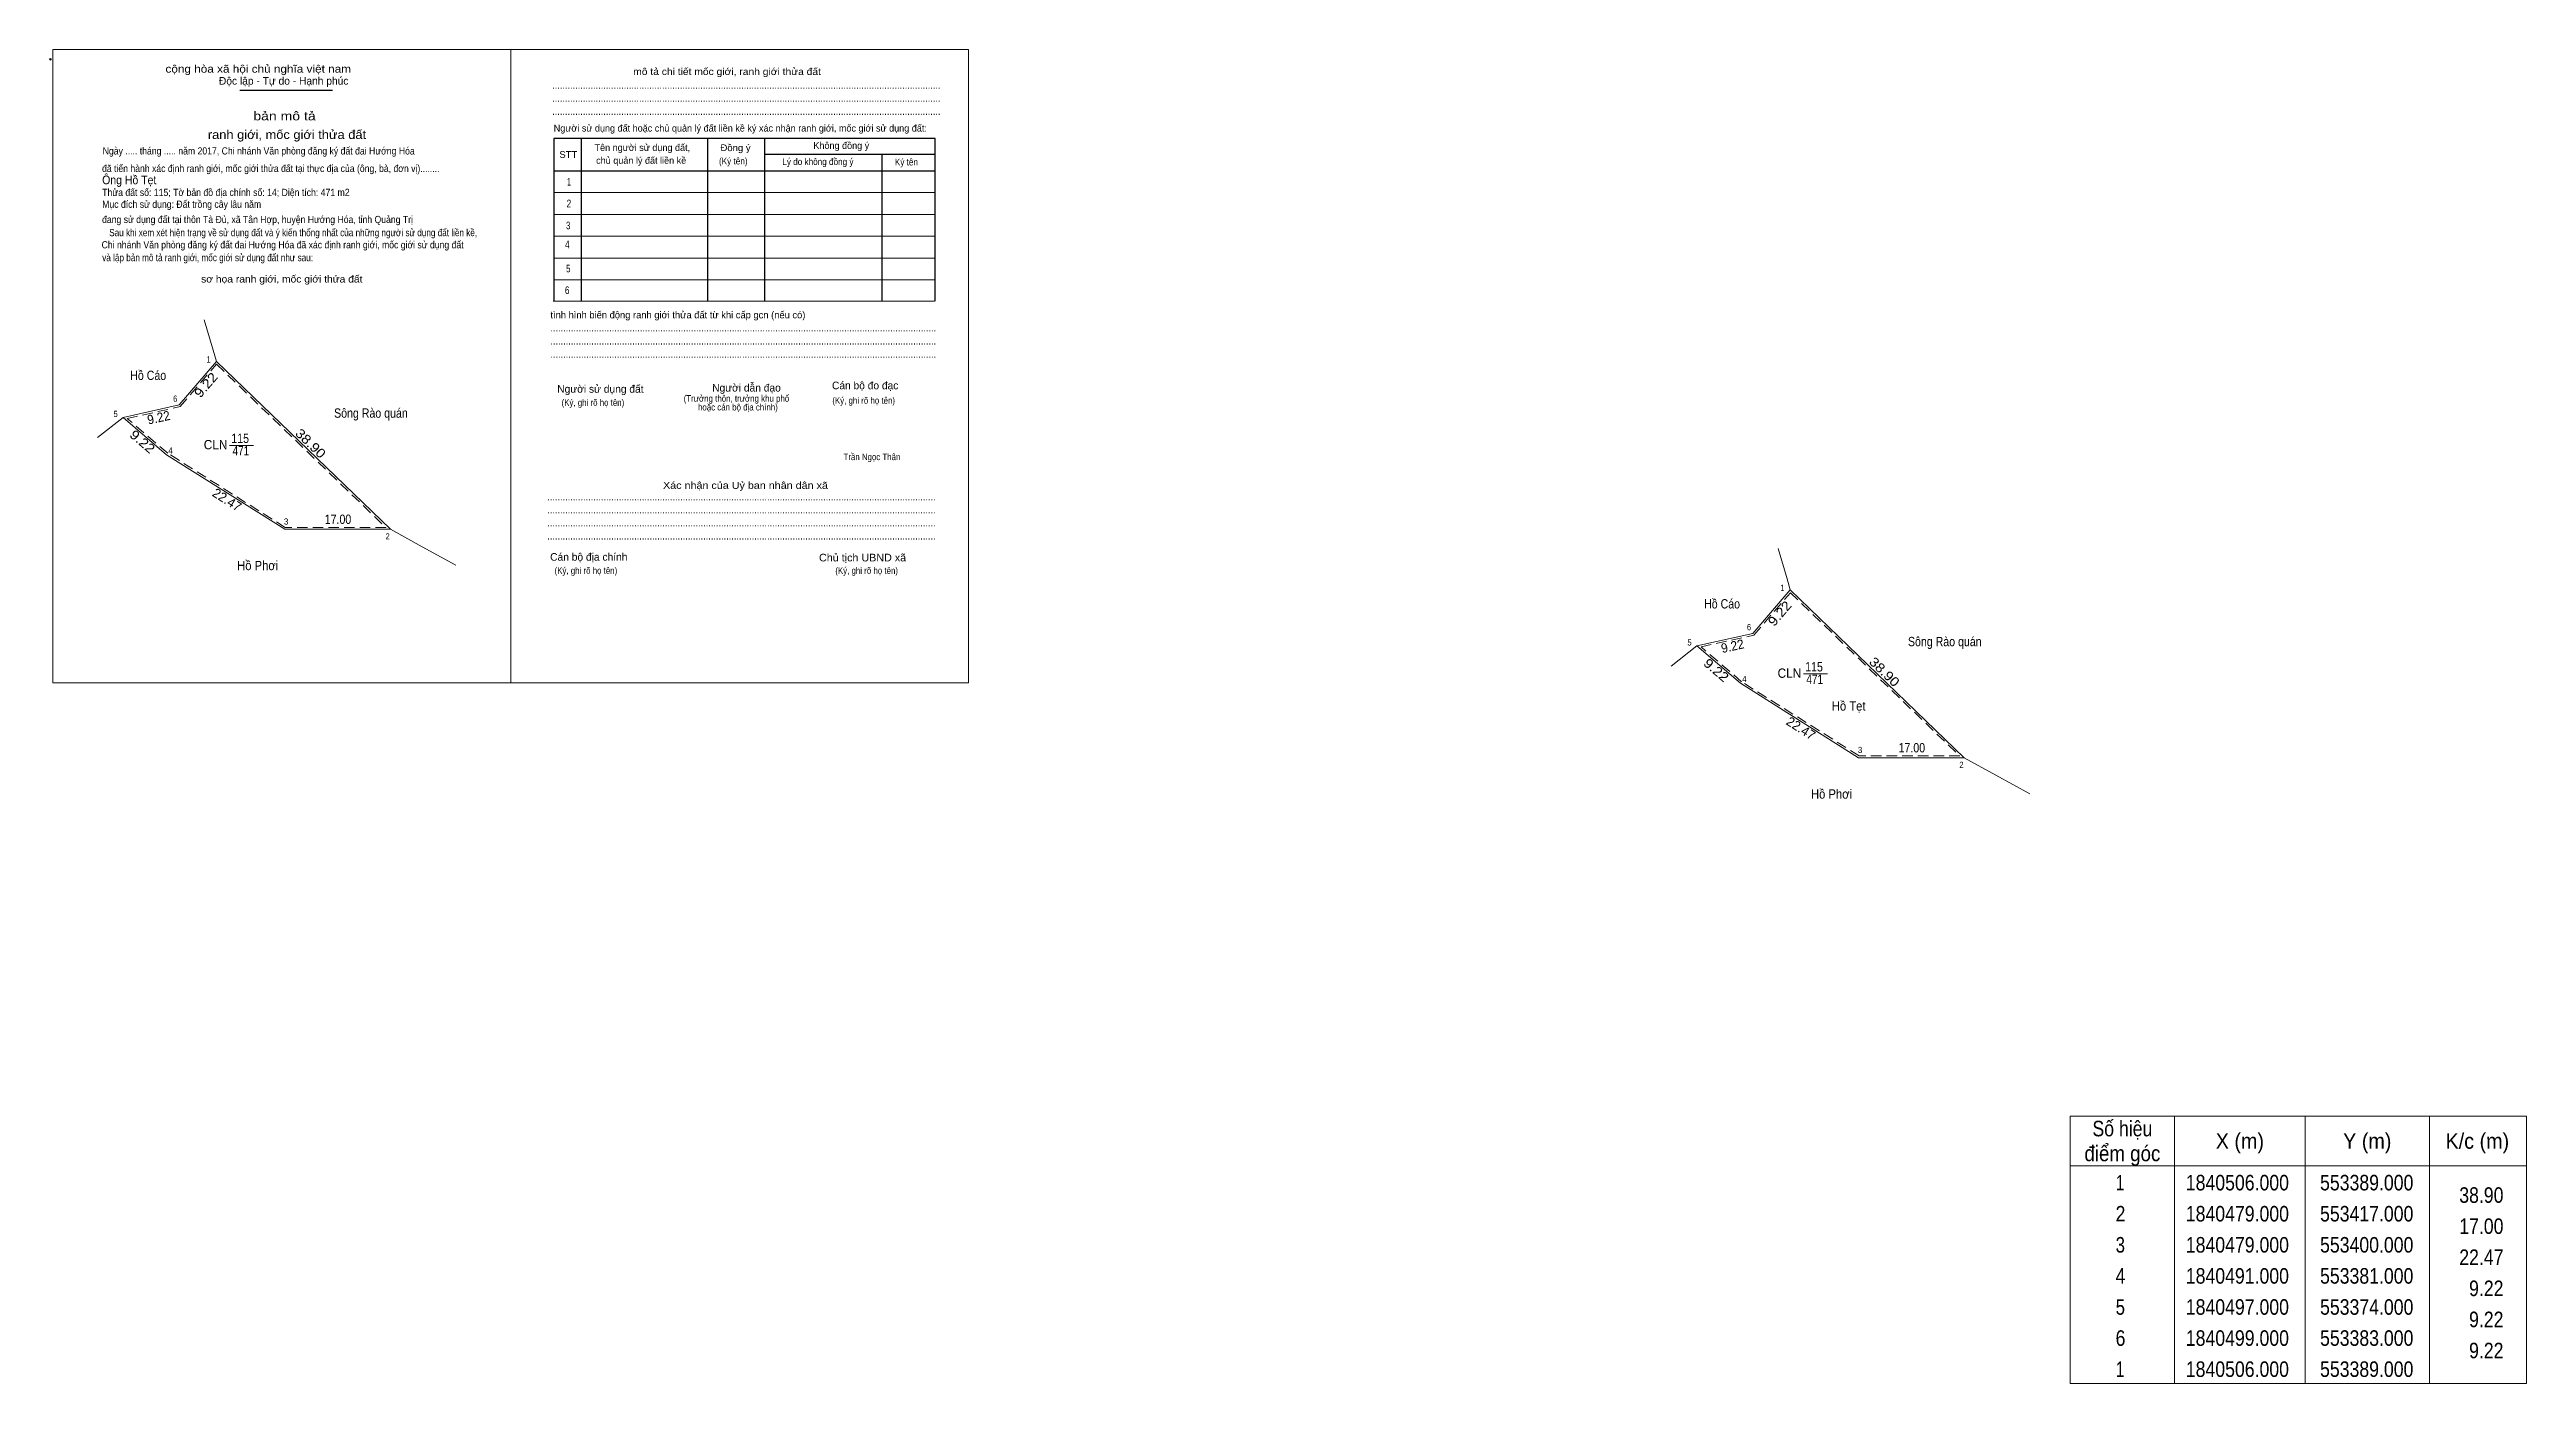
# Model space of a CAD drawing. Header units: metres. Extents: x 553109 to 553507, y 1840378 to 1840593.
import ezdxf
from ezdxf.enums import TextEntityAlignment as Align

# ---------------------------------------------------------------- set-up
doc = ezdxf.new("R2010")
doc.units = ezdxf.units.M
doc.header["$LTSCALE"] = 0.56
doc.header["$PDMODE"] = 32
doc.header["$PDSIZE"] = 0.28
doc.linetypes.add('MEDIUM_DASHED', pattern=[4.5, 3, -1.5])
for name, color, linetype, lineweight in [('1', 7, 'Continuous', 13), ('10', 7, 'Continuous', 13), ('2', 7, 'Continuous', 13), ('63', 7, 'Continuous', 13)]:
    doc.layers.add(name, color=color, linetype=linetype, lineweight=lineweight)
for name, color, linetype in [('13', 7, 'Continuous'), ('15', 7, 'Continuous'), ('4', 7, 'Continuous')]:
    doc.layers.add(name, color=color, linetype=linetype)

msp = doc.modelspace()

# ---------------------------------------------------------------- linework, layer by layer
at = {"layer": '1'}
for points in [[(553135.83, 1840542.75), (553163.83, 1840515.75), (553146.83, 1840515.75), (553127.83, 1840527.75), (553120.83, 1840533.75), (553129.83, 1840535.75)], [(553389, 1840506), (553417, 1840479), (553400, 1840479), (553381, 1840491), (553374, 1840497), (553383, 1840499)]]:
    msp.add_lwpolyline(points, close=True, dxfattribs=at)
at = {"layer": '1', "linetype": 'MEDIUM_DASHED'}
for points in [[(553135.85, 1840542.31), (553163.09, 1840516.05), (553146.92, 1840516.05), (553128.01, 1840527.99), (553121.48, 1840533.59), (553129.99, 1840535.48)], [(553389.02, 1840505.56), (553416.26, 1840479.3), (553400.09, 1840479.3), (553381.18, 1840491.24), (553374.65, 1840496.84), (553383.16, 1840498.73)]]:
    msp.add_lwpolyline(points, close=True, dxfattribs=at)
at = {"layer": '10'}
for p, q in [((553135.31, 1840544.55), (553133.89, 1840549.44)), ((553135.83, 1840542.75), (553135.31, 1840544.55)), ((553163.83, 1840515.75), (553135.83, 1840542.75)), ((553120.83, 1840533.75), (553116.7, 1840530.51)), ((553388.48, 1840507.8), (553387.06, 1840512.69)), ((553389, 1840506), (553388.48, 1840507.8)), ((553417, 1840479), (553389, 1840506)), ((553374, 1840497), (553369.87, 1840493.76))]:
    msp.add_line(p, q, dxfattribs=at)
for points in [[(553135.83, 1840542.75), (553129.83, 1840535.75), (553120.83, 1840533.75)], [(553163.83, 1840515.75), (553146.83, 1840515.75), (553127.83, 1840527.75), (553120.83, 1840533.75)], [(553174.35, 1840509.96), (553168.91, 1840512.95), (553163.83, 1840515.75)], [(553389, 1840506), (553383, 1840499), (553374, 1840497)], [(553417, 1840479), (553400, 1840479), (553381, 1840491), (553374, 1840497)], [(553427.52, 1840473.21), (553422.08, 1840476.2), (553417, 1840479)]]:
    msp.add_lwpolyline(points, dxfattribs=at)
at = {"layer": '2', "lineweight": 25}
for p, q in [((553139.59, 1840586.39), (553154.49, 1840586.39)), ((553194.51, 1840578.62), (553194.51, 1840552.46)), ((553214.83, 1840578.52), (553214.83, 1840552.46)), ((553224, 1840578.52), (553224, 1840552.46)), ((553224, 1840576.09), (553251.47, 1840576.09)), ((553242.86, 1840576.09), (553242.86, 1840552.46)), ((553190.1, 1840573.42), (553251.47, 1840573.42))]:
    msp.add_line(p, q, dxfattribs=at)
at = {"layer": '2'}
for p, q in [((553190.1, 1840569.91), (553251.47, 1840569.91)), ((553190.1, 1840566.4), (553251.47, 1840566.4)), ((553190.1, 1840562.88), (553251.47, 1840562.88)), ((553190.1, 1840559.37), (553251.47, 1840559.37)), ((553190.1, 1840555.86), (553251.47, 1840555.86)), ((553189.99, 1840552.46), (553251.36, 1840552.46)), ((553137.95, 1840529.25), (553141.81, 1840529.25)), ((553391.12, 1840492.5), (553394.98, 1840492.5))]:
    msp.add_line(p, q, dxfattribs=at)
for points in [[(553109.52, 1840592.92), (553183.18, 1840592.92), (553183.18, 1840491.04), (553109.52, 1840491.04)], [(553183.18, 1840592.92), (553256.84, 1840592.92), (553256.84, 1840491.04), (553183.18, 1840491.04)], [(553183.18, 1840592.92), (553256.84, 1840592.92), (553256.84, 1840491.04), (553183.18, 1840491.04)]]:
    msp.add_lwpolyline(points, close=True, dxfattribs=at)
at = {"layer": '2', "lineweight": 25}
msp.add_lwpolyline([(553251.47, 1840552.46), (553251.47, 1840578.62), (553190.1, 1840578.62), (553190.1, 1840552.46)], dxfattribs=at)
at = {"layer": '2'}
msp.add_point((553109.13, 1840591.35), dxfattribs=at)
at = {"layer": '63'}
for p, q in [((553450.83, 1840421.37), (553450.83, 1840378.37)), ((553471.83, 1840421.37), (553471.83, 1840378.37)), ((553491.83, 1840421.37), (553491.83, 1840378.37)), ((553434.03, 1840413.37), (553507.43, 1840413.37))]:
    msp.add_line(p, q, dxfattribs=at)
msp.add_lwpolyline([(553434.03, 1840421.37), (553507.43, 1840421.37), (553507.43, 1840378.37), (553434.03, 1840378.37)], close=True, dxfattribs=at)

# ---------------------------------------------------------------- texts
at = {"layer": '13', "width": 0.85}
for p in [(553139.655, 1840529.64), (553392.825, 1840492.89)]:
    msp.add_text('115', height=1.5, dxfattribs=at).set_placement(p, align=Align.CENTER)
at = {"layer": '15'}
for s, width, p in [('Hồ Cáo', 0.85, (553124.865, 1840539.77)), ('Hồ Phơi', 0.9, (553142.47, 1840509.18)), ('Hồ Cáo', 0.85, (553378.035, 1840503.02)), ('Hồ Tẹt', 0.9, (553398.4, 1840486.59)), ('Hồ Phơi', 0.9, (553395.64, 1840472.43))]:
    msp.add_text(s, height=1.5, dxfattribs=dict(at, width=width)).set_placement(p, align=Align.CENTER)
at = {"layer": '2'}
for s, height, width, p in [('cộng hòa xã hội chủ nghĩa việt nam', 1.229, 1.15, (553127.64, 1840589.2)), ('........................................................................................................................................................', 1.229, 0.9, (553189.84, 1840586.62)), ('........................................................................................................................................................', 1.229, 0.9, (553189.84, 1840584.52)), ('........................................................................................................................................................', 1.229, 0.9, (553189.84, 1840582.41)), ('Đồng ý', 1.089, 1.05, (553216.92, 1840576.58)), (' đã tiến hành xác định ranh giới, mốc giới thửa đất tại thực địa của (ông, bà, đơn vị)........', 1.155, 0.9, (553117.05, 1840573.22)), ('Ngày ..... tháng ..... năm 2017, Chi nhánh Văn phòng đăng ký đất đai Hướng Hóa', 1.158, 0.9, (553117.54, 1840576.04)), ('STT', 1.089, 1.05, (553191, 1840575.49)), ('(Ký tên)', 1.089, 0.9, (553216.68, 1840574.44)), ('Lý do không đồng ý', 1.089, 0.9, (553226.87, 1840574.34)), ('Ký tên', 1.089, 0.9, (553244.97, 1840574.28)), ('Thửa đất số: 115; Tờ bản đồ địa chính số: 14; Diện tích: 471 m2', 1.16, 0.9, (553117.46, 1840569.36)), ('Ông Hồ Tẹt', 1.4, 0.9, (553117.46, 1840571.25)), ('đang sử dụng đất tại thôn Tà Đủ, xã Tân Hợp, huyện Hướng Hóa, tỉnh Quảng Trị', 1.156, 0.9, (553117.44, 1840565.01)), ('Mục đích sử dụng: Đất trồng cây lâu năm', 1.158, 0.9, (553117.46, 1840567.46)), ('Chi nhánh Văn phòng đăng ký đất đai Hướng Hóa đã xác định ranh giới, mốc giới sử dụng đất', 1.155, 0.9, (553117.37, 1840560.94)), ('Sau khi xem xét hiện trạng về sử dụng đất và ý kiến thống nhất của những người sử dụng đất liền kề,', 1.155, 0.85, (553118.59, 1840562.9)), (' và lập bản mô tả ranh giới, mốc giới sử dụng đất như sau:', 1.155, 0.85, (553117.1, 1840558.88)), ('.......................................................................................................................................................', 1.229, 0.9, (553189.56, 1840547.57)), ('.......................................................................................................................................................', 1.229, 0.9, (553189.56, 1840545.46)), ('.......................................................................................................................................................', 1.229, 0.9, (553189.56, 1840543.35)), ('(Ký, ghi rõ họ tên)', 1.054, 0.9, (553191.36, 1840535.61)), ('(Ký, ghi rõ họ tên)', 1.054, 0.9, (553234.91, 1840535.95)), ('Trần Ngọc Thân', 1.051, 0.9, (553236.71, 1840526.88)), ('........................................................................................................................................................', 1.229, 0.9, (553189.06, 1840520.4)), ('........................................................................................................................................................', 1.229, 0.9, (553189.06, 1840518.31)), ('........................................................................................................................................................', 1.229, 0.9, (553189.06, 1840516.21)), ('........................................................................................................................................................', 1.229, 0.9, (553189.06, 1840514.1)), ('Chủ tịch UBND xã', 1.23, 1.05, (553232.77, 1840510.59)), ('(Ký, ghi rõ họ tên)', 1.054, 0.9, (553190.23, 1840508.59)), ('(Ký, ghi rõ họ tên)', 1.054, 0.9, (553235.39, 1840508.59))]:
    msp.add_text(s, height=height, dxfattribs=dict(at, width=width)).set_placement(p)
for s, height, width, p in [('mô tả chi tiết mốc giới, ranh giới thửa đất', 1.124, 1.1, (553217.98, 1840588.82)), ('bản mô tả', 1.405, 1.2, (553146.785, 1840581.53)), ('ranh giới, mốc giới thửa đất', 1.405, 1.1, (553147.185, 1840578.54)), ('1', 1.229, 0.65, (553192.545, 1840571.04)), ('2', 1.229, 0.8, (553192.54, 1840567.54)), ('4', 1.23, 0.8, (553192.275, 1840560.94)), ('3', 1.23, 0.75, (553192.42, 1840564)), ('5', 1.23, 0.75, (553192.43, 1840557.08)), ('sơ họa ranh giới, mốc giới thửa đất', 1.124, 1.1, (553146.35, 1840555.45)), ('6', 1.23, 0.8, (553192.26, 1840553.59)), ('(Trưởng thôn, trưởng khu phố', 1.054, 0.9, (553219.485, 1840536.28)), ('hoặc cán bộ địa chính)', 1.054, 0.9, (553219.72, 1840534.87)), ('Xác nhận của Uỷ ban nhân dân xã', 1.124, 1.15, (553220.94, 1840522.26))]:
    msp.add_text(s, height=height, dxfattribs=dict(at, width=width)).set_placement(p, align=Align.CENTER)
for s, height, p in [('Độc lập - Tự do - Hạnh phúc', 1.229, (553136.24, 1840587.27)), ('Người sử dụng đất hoặc chủ quản lý đất liền kề ký xác nhận ranh giới, mốc giới sử dụng đất:', 1.089, (553190.09, 1840579.73)), ('Tên người sử dụng đất,', 1.089, (553196.66, 1840576.61)), ('Không đồng ý', 1.089, (553231.86, 1840576.94)), ('chủ quản lý đất liền kề', 1.089, (553196.92, 1840574.54)), ('tình hình biến động ranh giới thửa đất từ khi cấp gcn (nếu có)', 1.124, (553189.56, 1840549.68)), ('Người sử dụng đất', 1.23, (553190.66, 1840537.72)), ('Người dẫn đạo', 1.229, (553215.58, 1840537.91)), ('Cán bộ đo đạc', 1.227, (553234.86, 1840538.28)), ('Cán bộ địa chính', 1.23, (553189.52, 1840510.7))]:
    msp.add_text(s, height=height, dxfattribs=at).set_placement(p)
at = {"layer": '2', "width": 0.95}
for p in [(553137.61, 1840528.62), (553390.78, 1840491.87)]:
    msp.add_text('CLN', height=1.5, dxfattribs=at).set_placement(p, align=Align.RIGHT)
at = {"layer": '4', "width": 0.8}
for p in [(553139.77, 1840527.64), (553392.94, 1840490.89)]:
    msp.add_text('471', height=1.5, dxfattribs=at).set_placement(p, align=Align.CENTER)
at = {"layer": '63'}
for s, height, width, p in [(' 1', 1, 0.9, (553134.9, 1840542.58)), (' 5', 1, 0.9, (553119.96, 1840533.81)), (' 6', 1, 0.9, (553129.54, 1840536.27)), (' 4', 1, 0.95, (553128.81, 1840527.92)), (' 3', 1, 0.95, (553147.41, 1840516.51)), (' 2', 1, 0.9, (553163.71, 1840514.13)), (' 1', 1, 0.9, (553388.07, 1840505.83)), (' 5', 1, 0.9, (553373.13, 1840497.06)), (' 6', 1, 0.9, (553382.71, 1840499.52)), (' 4', 1, 0.95, (553381.98, 1840491.17)), (' 3', 1, 0.95, (553400.58, 1840479.76)), (' 2', 1, 0.9, (553416.88, 1840477.38)), ('38.90', 2.5, 0.85, (553503.73, 1840407.42)), ('17.00', 2.5, 0.85, (553503.73, 1840402.42)), ('22.47', 2.5, 0.85, (553503.73, 1840397.42)), ('9.22', 2.5, 0.85, (553503.73, 1840392.42)), ('9.22', 2.5, 0.85, (553503.73, 1840387.42)), ('9.22', 2.5, 0.85, (553503.73, 1840382.42))]:
    msp.add_text(s, height=height, dxfattribs=dict(at, width=width)).set_placement(p, align=Align.RIGHT)
for s, rotation, width, p in [('9.22', 49.399, 1.15, (553134.7045, 1840538.4769)), ('9.22', 12.529, 0.95, (553126.7073, 1840532.9916)), ('9.22', 319.399, 1.15, (553123.4369, 1840529.2855)), ('38.90', 316.042, 1.15, (553150.4644, 1840529.0304)), ('9.22', 49.399, 1.15, (553387.8745, 1840501.7269)), ('9.22', 12.529, 0.95, (553379.8773, 1840496.2416)), ('9.22', 319.399, 1.15, (553376.6069, 1840492.5355)), ('38.90', 316.042, 1.15, (553403.6344, 1840492.2804))]:
    msp.add_text(s, height=1.5, rotation=rotation, dxfattribs=dict(at, width=width)).set_placement(p, align=Align.CENTER)
for s, height, width, p in [('Sông Rào quán', 1.5, 0.85, (553160.69, 1840533.7)), ('17.00', 1.5, 0.85, (553155.39, 1840516.62)), ('Sông Rào quán', 1.5, 0.85, (553413.86, 1840496.95)), ('17.00', 1.5, 0.85, (553408.56, 1840479.87)), ('Số hiệu', 2.5, 0.85, (553442.43, 1840418.12)), ('X (m)', 2.5, 0.95, (553461.33, 1840416.12)), ('Y (m)', 2.5, 0.95, (553481.825, 1840416.12)), ('K/c (m)', 2.5, 0.95, (553499.53, 1840416.12)), ('điểm góc', 2.5, 0.9, (553442.43, 1840414.12)), (' 1', 2.5, 0.75, (553441.725, 1840409.42)), ('1840506.000', 2.5, 0.85, (553460.93, 1840409.42)), ('553389.000', 2.5, 0.85, (553481.735, 1840409.42)), (' 2', 2.5, 0.85, (553441.73, 1840404.42)), ('1840479.000', 2.5, 0.85, (553460.93, 1840404.42)), ('553417.000', 2.5, 0.85, (553481.735, 1840404.42)), (' 3', 2.5, 0.8, (553441.73, 1840399.42)), ('1840479.000', 2.5, 0.85, (553460.93, 1840399.42)), ('553400.000', 2.5, 0.85, (553481.735, 1840399.42)), (' 4', 2.5, 0.85, (553441.725, 1840394.42)), ('1840491.000', 2.5, 0.85, (553460.93, 1840394.42)), ('553381.000', 2.5, 0.85, (553481.735, 1840394.42)), (' 5', 2.5, 0.8, (553441.73, 1840389.42)), ('1840497.000', 2.5, 0.85, (553460.93, 1840389.42)), ('553374.000', 2.5, 0.85, (553481.735, 1840389.42)), (' 6', 2.5, 0.85, (553441.73, 1840384.42)), ('1840499.000', 2.5, 0.85, (553460.93, 1840384.42)), ('553383.000', 2.5, 0.85, (553481.735, 1840384.42)), (' 1', 2.5, 0.75, (553441.725, 1840379.42)), ('1840506.000', 2.5, 0.85, (553460.93, 1840379.42)), ('553389.000', 2.5, 0.85, (553481.735, 1840379.42))]:
    msp.add_text(s, height=height, dxfattribs=dict(at, width=width)).set_placement(p, align=Align.CENTER)
for p in [(553137.1445, 1840519.865), (553390.3145, 1840483.115)]:
    msp.add_text('22.47', height=1.5, rotation=327.724, dxfattribs=at).set_placement(p, align=Align.CENTER)

doc.saveas('drawing.dxf')
